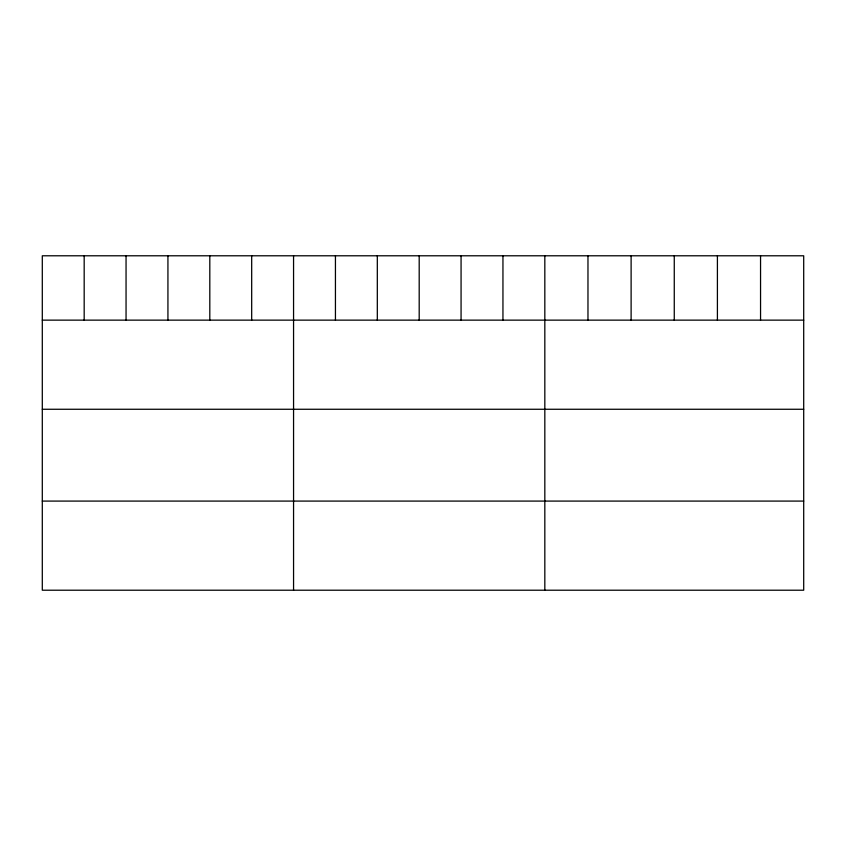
<?xml version="1.0" encoding="UTF-8"?>
<svg xmlns="http://www.w3.org/2000/svg" width="846" height="846" viewBox="0 0 846 846"><rect width="100%" height="100%" fill="white"/><g stroke="black" fill="none" stroke-linecap="round" stroke-linejoin="round"><path stroke-width="1.27" d="M803.7 320.137L803.7 590.212L42.3 590.212L42.3 255.788L803.7 255.788L803.7 320.137L42.3 320.137M42.3 409.263L803.7 409.263M42.3 501.086L803.7 501.086M760.554 255.788L760.554 320.137M717.408 255.788L717.408 320.137M674.262 255.788L674.262 320.137M631.116 255.788L631.116 320.137M587.97 255.788L587.97 320.137M544.824 255.788L544.824 590.212M502.947 255.788L502.947 320.137M461.07 255.788L461.07 320.137M419.193 255.788L419.193 320.137M377.316 255.788L377.316 320.137M335.439 255.788L335.439 320.137M293.562 255.788L293.562 590.212M251.685 255.788L251.685 320.137M209.808 255.788L209.808 320.137M167.931 255.788L167.931 320.137M126.054 255.788L126.054 320.137M84.177 255.788L84.177 320.137"/></g></svg>
